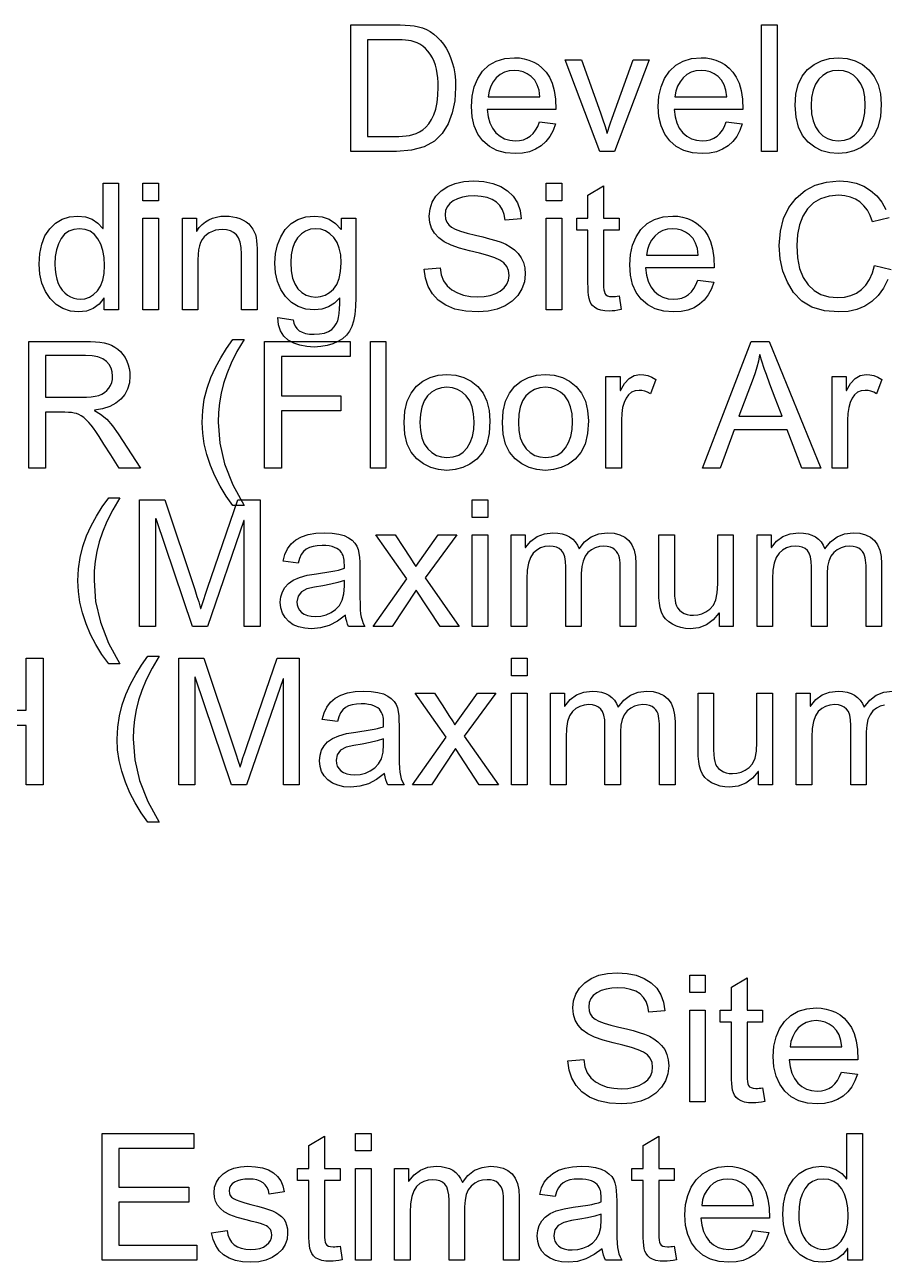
# Model space of a CAD drawing. Header units: metres. Extents: x -43.5 to 39.2, y -19.5 to 45.7.
# Drawn here: x -31.7 to -18.12, y -19.53 to 0 of the extents above; entities that cross this region are included whole.
import ezdxf

# ---------------------------------------------------------------- set-up
doc = ezdxf.new("R2010")
doc.units = ezdxf.units.M
doc.layers.add('METRICS', color=7, linetype='Continuous')

msp = doc.modelspace()

# ---------------------------------------------------------------- linework, layer by layer
at = {"layer": 'METRICS'}
for points in [[(-26.548, 0), (-25.858, 0), (-25.771, -0.001), (-25.689, -0.005), (-25.614, -0.01), (-25.546, -0.018), (-25.481, -0.031), (-25.418, -0.05), (-25.356, -0.076), (-25.295, -0.108), (-25.238, -0.148), (-25.183, -0.194), (-25.133, -0.246), (-25.087, -0.306), (-25.044, -0.371), (-25.007, -0.44), (-24.974, -0.515), (-24.946, -0.594), (-24.924, -0.68), (-24.908, -0.774), (-24.898, -0.877), (-24.895, -0.989), (-24.908, -1.2), (-24.947, -1.392), (-25.013, -1.563), (-25.105, -1.716), (-25.229, -1.84), (-25.391, -1.929), (-25.591, -1.982), (-25.828, -2), (-26.548, -2), (-26.548, 0)], [(-19.817, -2), (-20.063, -2), (-20.063, 0), (-19.817, 0), (-19.817, -2)], [(-26.284, -1.763), (-25.855, -1.763), (-25.792, -1.762), (-25.731, -1.759), (-25.675, -1.753), (-25.621, -1.746), (-25.57, -1.735), (-25.518, -1.716), (-25.465, -1.69), (-25.413, -1.658), (-25.362, -1.616), (-25.316, -1.562), (-25.274, -1.497), (-25.237, -1.42), (-25.207, -1.331), (-25.185, -1.229), (-25.172, -1.113), (-25.168, -0.984), (-25.169, -0.91), (-25.174, -0.839), (-25.183, -0.77), (-25.194, -0.703), (-25.211, -0.64), (-25.232, -0.579), (-25.26, -0.521), (-25.293, -0.466), (-25.33, -0.416), (-25.37, -0.373), (-25.412, -0.337), (-25.457, -0.309), (-25.503, -0.287), (-25.549, -0.269), (-25.593, -0.256), (-25.638, -0.248), (-25.685, -0.244), (-25.738, -0.24), (-25.798, -0.238), (-25.864, -0.237), (-26.284, -0.237), (-26.284, -1.763)], [(-23.31, -1.338), (-24.394, -1.338), (-24.38, -1.451), (-24.352, -1.55), (-24.312, -1.635), (-24.257, -1.705), (-24.192, -1.761), (-24.12, -1.8), (-24.04, -1.824), (-23.952, -1.832), (-23.885, -1.828), (-23.823, -1.814), (-23.767, -1.79), (-23.716, -1.758), (-23.671, -1.716), (-23.632, -1.665), (-23.598, -1.604), (-23.57, -1.533), (-23.318, -1.565), (-23.355, -1.671), (-23.405, -1.765), (-23.468, -1.845), (-23.543, -1.913), (-23.63, -1.966), (-23.727, -2.004), (-23.835, -2.027), (-23.952, -2.034), (-24.106, -2.022), (-24.243, -1.984), (-24.361, -1.922), (-24.462, -1.834), (-24.542, -1.725), (-24.599, -1.598), (-24.634, -1.452), (-24.645, -1.288), (-24.634, -1.125), (-24.601, -0.978), (-24.545, -0.847), (-24.467, -0.733), (-24.369, -0.639), (-24.253, -0.573), (-24.118, -0.533), (-23.966, -0.52), (-23.887, -0.524), (-23.811, -0.537), (-23.735, -0.559), (-23.661, -0.589), (-23.59, -0.63), (-23.525, -0.683), (-23.466, -0.749), (-23.412, -0.826), (-23.367, -0.921), (-23.335, -1.038), (-23.316, -1.177), (-23.31, -1.338)], [(-21.838, -0.553), (-22.385, -2), (-22.614, -2), (-23.164, -0.553), (-22.905, -0.553), (-22.606, -1.39), (-22.568, -1.499), (-22.538, -1.589), (-22.517, -1.66), (-22.505, -1.712), (-22.499, -1.712), (-22.486, -1.665), (-22.47, -1.61), (-22.449, -1.547), (-22.424, -1.477), (-22.089, -0.553), (-21.838, -0.553)], [(-20.359, -1.338), (-21.443, -1.338), (-21.429, -1.451), (-21.402, -1.55), (-21.361, -1.635), (-21.306, -1.705), (-21.241, -1.761), (-21.169, -1.8), (-21.089, -1.824), (-21.001, -1.832), (-20.934, -1.828), (-20.872, -1.814), (-20.816, -1.79), (-20.765, -1.758), (-20.72, -1.716), (-20.681, -1.665), (-20.647, -1.604), (-20.619, -1.533), (-20.367, -1.565), (-20.404, -1.671), (-20.454, -1.765), (-20.517, -1.845), (-20.592, -1.913), (-20.679, -1.966), (-20.776, -2.004), (-20.884, -2.027), (-21.001, -2.034), (-21.155, -2.022), (-21.292, -1.984), (-21.41, -1.922), (-21.511, -1.834), (-21.591, -1.725), (-21.649, -1.598), (-21.683, -1.452), (-21.694, -1.288), (-21.683, -1.125), (-21.65, -0.978), (-21.594, -0.847), (-21.516, -0.733), (-21.418, -0.639), (-21.302, -0.573), (-21.168, -0.533), (-21.015, -0.52), (-20.937, -0.524), (-20.86, -0.537), (-20.784, -0.559), (-20.71, -0.589), (-20.64, -0.63), (-20.575, -0.683), (-20.515, -0.749), (-20.461, -0.826), (-20.416, -0.921), (-20.384, -1.038), (-20.365, -1.177), (-20.359, -1.338)], [(-18.853, -0.52), (-18.712, -0.532), (-18.584, -0.568), (-18.469, -0.627), (-18.366, -0.711), (-18.282, -0.816), (-18.222, -0.942), (-18.185, -1.088), (-18.173, -1.254), (-18.186, -1.452), (-18.225, -1.618), (-18.291, -1.753), (-18.382, -1.857), (-18.49, -1.935), (-18.604, -1.99), (-18.725, -2.023), (-18.853, -2.034), (-18.985, -2.023), (-19.109, -1.989), (-19.223, -1.932), (-19.329, -1.853), (-19.417, -1.749), (-19.48, -1.618), (-19.518, -1.461), (-19.531, -1.277), (-19.519, -1.098), (-19.482, -0.944), (-19.421, -0.813), (-19.336, -0.707), (-19.232, -0.625), (-19.117, -0.567), (-18.991, -0.532), (-18.853, -0.52)], [(-23.562, -1.136), (-23.576, -1.034), (-23.604, -0.946), (-23.645, -0.874), (-23.699, -0.818), (-23.762, -0.775), (-23.827, -0.745), (-23.895, -0.726), (-23.966, -0.72), (-24.049, -0.728), (-24.124, -0.749), (-24.191, -0.786), (-24.251, -0.836), (-24.301, -0.899), (-24.339, -0.969), (-24.366, -1.049), (-24.381, -1.136), (-23.562, -1.136)], [(-20.611, -1.136), (-20.625, -1.034), (-20.653, -0.946), (-20.694, -0.874), (-20.748, -0.818), (-20.811, -0.775), (-20.876, -0.745), (-20.944, -0.726), (-21.015, -0.72), (-21.098, -0.728), (-21.173, -0.749), (-21.24, -0.786), (-21.3, -0.836), (-21.35, -0.899), (-21.388, -0.969), (-21.415, -1.049), (-21.43, -1.136), (-20.611, -1.136)], [(-18.853, -1.832), (-18.754, -1.822), (-18.668, -1.793), (-18.594, -1.745), (-18.533, -1.677), (-18.486, -1.593), (-18.452, -1.497), (-18.431, -1.388), (-18.424, -1.267), (-18.432, -1.14), (-18.455, -1.029), (-18.494, -0.935), (-18.548, -0.858), (-18.613, -0.798), (-18.686, -0.755), (-18.766, -0.729), (-18.853, -0.72), (-18.942, -0.729), (-19.023, -0.755), (-19.095, -0.799), (-19.16, -0.86), (-19.212, -0.939), (-19.25, -1.034), (-19.272, -1.147), (-19.28, -1.277), (-19.272, -1.406), (-19.249, -1.519), (-19.211, -1.614), (-19.158, -1.692), (-19.093, -1.754), (-19.02, -1.797), (-18.94, -1.823), (-18.853, -1.832)], [(-30.216, -4.5), (-30.445, -4.5), (-30.445, -4.316), (-30.45, -4.316), (-30.525, -4.411), (-30.616, -4.48), (-30.725, -4.52), (-30.85, -4.534), (-30.977, -4.521), (-31.094, -4.481), (-31.199, -4.416), (-31.294, -4.323), (-31.372, -4.21), (-31.428, -4.081), (-31.461, -3.937), (-31.472, -3.777), (-31.462, -3.611), (-31.43, -3.463), (-31.378, -3.334), (-31.304, -3.223), (-31.214, -3.134), (-31.109, -3.071), (-30.992, -3.032), (-30.861, -3.02), (-30.739, -3.032), (-30.633, -3.069), (-30.542, -3.131), (-30.467, -3.218), (-30.461, -3.218), (-30.461, -2.5), (-30.216, -2.5), (-30.216, -4.5)], [(-29.587, -2.778), (-29.832, -2.778), (-29.832, -2.5), (-29.587, -2.5), (-29.587, -2.778)], [(-24.112, -3.087), (-24.127, -2.997), (-24.155, -2.919), (-24.196, -2.853), (-24.25, -2.799), (-24.317, -2.757), (-24.397, -2.727), (-24.491, -2.709), (-24.598, -2.703), (-24.695, -2.708), (-24.783, -2.722), (-24.862, -2.746), (-24.93, -2.78), (-24.987, -2.822), (-25.027, -2.873), (-25.051, -2.933), (-25.059, -3.002), (-25.052, -3.063), (-25.034, -3.115), (-25.003, -3.159), (-24.96, -3.195), (-24.899, -3.227), (-24.816, -3.258), (-24.71, -3.29), (-24.581, -3.321), (-24.463, -3.349), (-24.356, -3.377), (-24.26, -3.405), (-24.176, -3.433), (-24.1, -3.466), (-24.03, -3.506), (-23.966, -3.555), (-23.907, -3.611), (-23.858, -3.677), (-23.823, -3.753), (-23.802, -3.839), (-23.795, -3.935), (-23.808, -4.059), (-23.847, -4.171), (-23.911, -4.273), (-24.001, -4.364), (-24.111, -4.438), (-24.237, -4.491), (-24.379, -4.523), (-24.536, -4.534), (-24.734, -4.522), (-24.905, -4.487), (-25.049, -4.428), (-25.167, -4.346), (-25.26, -4.245), (-25.327, -4.13), (-25.37, -4.001), (-25.389, -3.857), (-25.138, -3.836), (-25.12, -3.948), (-25.083, -4.043), (-25.027, -4.122), (-24.952, -4.186), (-24.864, -4.234), (-24.767, -4.268), (-24.661, -4.288), (-24.547, -4.295), (-24.441, -4.29), (-24.346, -4.273), (-24.261, -4.244), (-24.188, -4.204), (-24.128, -4.154), (-24.085, -4.096), (-24.059, -4.03), (-24.05, -3.956), (-24.059, -3.879), (-24.086, -3.814), (-24.131, -3.76), (-24.194, -3.717), (-24.277, -3.68), (-24.386, -3.642), (-24.518, -3.606), (-24.675, -3.569), (-24.832, -3.529), (-24.965, -3.481), (-25.075, -3.426), (-25.161, -3.364), (-25.226, -3.292), (-25.273, -3.211), (-25.3, -3.121), (-25.31, -3.02), (-25.298, -2.905), (-25.263, -2.8), (-25.204, -2.706), (-25.121, -2.623), (-25.019, -2.554), (-24.899, -2.505), (-24.762, -2.476), (-24.608, -2.466), (-24.45, -2.476), (-24.308, -2.505), (-24.182, -2.554), (-24.073, -2.622), (-23.984, -2.708), (-23.918, -2.811), (-23.876, -2.93), (-23.858, -3.066), (-24.112, -3.087)], [(-23.218, -2.778), (-23.464, -2.778), (-23.464, -2.5), (-23.218, -2.5), (-23.218, -2.778)], [(-18.067, -4.023), (-18.135, -4.16), (-18.219, -4.275), (-18.32, -4.368), (-18.434, -4.441), (-18.559, -4.493), (-18.695, -4.524), (-18.842, -4.534), (-19.071, -4.515), (-19.266, -4.457), (-19.428, -4.361), (-19.557, -4.226), (-19.655, -4.065), (-19.726, -3.888), (-19.768, -3.695), (-19.782, -3.486), (-19.765, -3.26), (-19.716, -3.06), (-19.633, -2.885), (-19.518, -2.737), (-19.376, -2.618), (-19.216, -2.534), (-19.037, -2.483), (-18.839, -2.466), (-18.698, -2.475), (-18.568, -2.503), (-18.449, -2.55), (-18.34, -2.615), (-18.244, -2.698), (-18.163, -2.798), (-18.098, -2.915)], [(-22.278, -4.497), (-22.331, -4.507), (-22.379, -4.514), (-22.423, -4.518), (-22.462, -4.519), (-22.538, -4.516), (-22.602, -4.505), (-22.655, -4.487), (-22.697, -4.462), (-22.73, -4.432), (-22.756, -4.398), (-22.775, -4.36), (-22.787, -4.319), (-22.794, -4.271), (-22.799, -4.214), (-22.803, -4.149), (-22.804, -4.076), (-22.804, -3.242), (-22.982, -3.242), (-22.982, -3.053), (-22.804, -3.053), (-22.804, -2.692), (-22.558, -2.544), (-22.558, -3.053), (-22.312, -3.053), (-22.312, -3.242), (-22.558, -3.242), (-22.558, -4.089), (-22.557, -4.14), (-22.552, -4.183), (-22.545, -4.217), (-22.535, -4.244), (-22.52, -4.264), (-22.496, -4.278), (-22.463, -4.287), (-22.422, -4.29), (-22.395, -4.289), (-22.368, -4.287), (-22.34, -4.284), (-22.312, -4.279), (-22.278, -4.497)], [(-18.049, -3.05), (-18.308, -3.111), (-18.345, -3.013), (-18.391, -2.928), (-18.445, -2.856), (-18.508, -2.797), (-18.579, -2.751), (-18.658, -2.719), (-18.746, -2.699), (-18.842, -2.692), (-18.996, -2.706), (-19.13, -2.746), (-19.244, -2.813), (-19.338, -2.907), (-19.412, -3.024), (-19.465, -3.159), (-19.497, -3.312), (-19.508, -3.484), (-19.496, -3.679), (-19.463, -3.848), (-19.407, -3.989), (-19.329, -4.104), (-19.234, -4.193), (-19.124, -4.257), (-19.001, -4.295), (-18.865, -4.308), (-18.753, -4.3), (-18.652, -4.276), (-18.562, -4.236), (-18.484, -4.181), (-18.416, -4.109), (-18.359, -4.022), (-18.313, -3.918), (-18.278, -3.799), (-18.015, -3.866)], [(-29.587, -4.5), (-29.832, -4.5), (-29.832, -3.053), (-29.587, -3.053), (-29.587, -4.5)], [(-28.029, -4.5), (-28.276, -4.5), (-28.276, -3.62), (-28.281, -3.518), (-28.296, -3.432), (-28.32, -3.365), (-28.355, -3.314), (-28.399, -3.278), (-28.451, -3.252), (-28.51, -3.236), (-28.577, -3.231), (-28.631, -3.235), (-28.683, -3.245), (-28.734, -3.261), (-28.784, -3.284), (-28.829, -3.314), (-28.867, -3.349), (-28.898, -3.389), (-28.922, -3.435), (-28.94, -3.488), (-28.953, -3.552), (-28.961, -3.625), (-28.963, -3.709), (-28.963, -4.5), (-29.209, -4.5), (-29.209, -3.053), (-28.988, -3.053), (-28.988, -3.257), (-28.982, -3.257), (-28.941, -3.202), (-28.895, -3.153), (-28.845, -3.113), (-28.791, -3.079), (-28.731, -3.053), (-28.668, -3.035), (-28.599, -3.023), (-28.527, -3.02), (-28.469, -3.022), (-28.413, -3.03), (-28.356, -3.043), (-28.3, -3.061), (-28.247, -3.084), (-28.2, -3.112), (-28.16, -3.145), (-28.125, -3.183), (-28.096, -3.225), (-28.073, -3.268), (-28.056, -3.312), (-28.045, -3.358), (-28.038, -3.409), (-28.033, -3.467), (-28.03, -3.534), (-28.029, -3.609), (-28.029, -4.5)], [(-26.472, -4.305), (-26.476, -4.449), (-26.487, -4.574), (-26.507, -4.68), (-26.533, -4.765), (-26.57, -4.837), (-26.619, -4.901), (-26.679, -4.956), (-26.752, -5.002), (-26.834, -5.039), (-26.924, -5.065), (-27.022, -5.081), (-27.127, -5.087), (-27.245, -5.08), (-27.352, -5.059), (-27.449, -5.025), (-27.536, -4.977), (-27.608, -4.914), (-27.659, -4.834), (-27.69, -4.736), (-27.7, -4.62), (-27.461, -4.657), (-27.45, -4.711), (-27.43, -4.757), (-27.402, -4.797), (-27.365, -4.829), (-27.319, -4.854), (-27.265, -4.872), (-27.202, -4.883), (-27.13, -4.886), (-27.041, -4.881), (-26.964, -4.867), (-26.901, -4.842), (-26.85, -4.808), (-26.81, -4.767), (-26.778, -4.722), (-26.756, -4.672), (-26.741, -4.619), (-26.733, -4.557), (-26.727, -4.486), (-26.723, -4.403), (-26.722, -4.31), (-26.807, -4.393), (-26.902, -4.453), (-27.008, -4.488), (-27.124, -4.5), (-27.258, -4.487), (-27.379, -4.448), (-27.485, -4.383), (-27.578, -4.291), (-27.653, -4.18), (-27.706, -4.055), (-27.738, -3.917), (-27.749, -3.765), (-27.739, -3.612), (-27.707, -3.472), (-27.655, -3.346), (-27.583, -3.233), (-27.491, -3.139), (-27.384, -3.073), (-27.261, -3.033), (-27.121, -3.02), (-26.999, -3.033), (-26.889, -3.071), (-26.79, -3.136), (-26.704, -3.226), (-26.698, -3.226), (-26.698, -3.053), (-26.472, -3.053), (-26.472, -4.305)], [(-23.218, -4.5), (-23.464, -4.5), (-23.464, -3.053), (-23.218, -3.053), (-23.218, -4.5)], [(-20.809, -3.838), (-21.894, -3.838), (-21.879, -3.951), (-21.852, -4.05), (-21.811, -4.135), (-21.756, -4.205), (-21.692, -4.261), (-21.619, -4.3), (-21.539, -4.324), (-21.452, -4.332), (-21.384, -4.328), (-21.322, -4.314), (-21.266, -4.29), (-21.216, -4.258), (-21.171, -4.216), (-21.131, -4.165), (-21.098, -4.104), (-21.07, -4.033), (-20.817, -4.065), (-20.854, -4.171), (-20.904, -4.265), (-20.967, -4.345), (-21.042, -4.413), (-21.129, -4.466), (-21.226, -4.504), (-21.334, -4.527), (-21.452, -4.534), (-21.606, -4.522), (-21.742, -4.484), (-21.86, -4.422), (-21.961, -4.334), (-22.041, -4.225), (-22.099, -4.098), (-22.133, -3.952), (-22.145, -3.788), (-22.133, -3.625), (-22.1, -3.478), (-22.044, -3.347), (-21.967, -3.233), (-21.868, -3.139), (-21.752, -3.073), (-21.618, -3.033), (-21.465, -3.02), (-21.387, -3.024), (-21.31, -3.037), (-21.234, -3.059), (-21.16, -3.089), (-21.09, -3.13), (-21.025, -3.183), (-20.965, -3.249), (-20.911, -3.326), (-20.867, -3.421), (-20.835, -3.538), (-20.815, -3.677), (-20.809, -3.838)], [(-30.824, -4.332), (-30.747, -4.324), (-30.675, -4.299), (-30.61, -4.258), (-30.551, -4.2), (-30.502, -4.125), (-30.467, -4.033), (-30.446, -3.925), (-30.439, -3.799), (-30.446, -3.673), (-30.465, -3.561), (-30.497, -3.462), (-30.542, -3.377), (-30.598, -3.309), (-30.666, -3.26), (-30.745, -3.23), (-30.835, -3.22), (-30.925, -3.23), (-31.003, -3.259), (-31.069, -3.307), (-31.123, -3.374), (-31.166, -3.457), (-31.197, -3.551), (-31.215, -3.658), (-31.221, -3.777), (-31.218, -3.864), (-31.208, -3.943), (-31.191, -4.016), (-31.168, -4.082), (-31.14, -4.14), (-31.106, -4.191), (-31.066, -4.234), (-31.022, -4.269), (-30.974, -4.297), (-30.925, -4.317), (-30.875, -4.328), (-30.824, -4.332)], [(-27.101, -4.299), (-27.025, -4.292), (-26.953, -4.268), (-26.886, -4.229), (-26.823, -4.175), (-26.77, -4.102), (-26.732, -4.008), (-26.709, -3.893), (-26.701, -3.756), (-26.708, -3.634), (-26.73, -3.527), (-26.766, -3.436), (-26.817, -3.359), (-26.879, -3.298), (-26.947, -3.255), (-27.022, -3.229), (-27.104, -3.22), (-27.187, -3.229), (-27.262, -3.256), (-27.329, -3.3), (-27.388, -3.362), (-27.436, -3.44), (-27.47, -3.53), (-27.491, -3.634), (-27.498, -3.751), (-27.491, -3.884), (-27.469, -3.998), (-27.433, -4.092), (-27.383, -4.168), (-27.322, -4.225), (-27.255, -4.267), (-27.181, -4.291), (-27.101, -4.299)], [(-21.061, -3.636), (-21.076, -3.534), (-21.103, -3.446), (-21.144, -3.374), (-21.198, -3.318), (-21.261, -3.275), (-21.326, -3.245), (-21.394, -3.226), (-21.465, -3.22), (-21.548, -3.228), (-21.623, -3.249), (-21.691, -3.286), (-21.75, -3.336), (-21.8, -3.399), (-21.839, -3.469), (-21.865, -3.549), (-21.88, -3.636), (-21.061, -3.636)], [(-29.872, -7), (-30.205, -7), (-30.34, -6.787), (-30.447, -6.619), (-30.525, -6.497), (-30.576, -6.42), (-30.612, -6.368), (-30.65, -6.32), (-30.688, -6.276), (-30.728, -6.235), (-30.767, -6.2), (-30.805, -6.172), (-30.842, -6.152), (-30.878, -6.138), (-30.916, -6.129), (-30.96, -6.122), (-31.009, -6.119), (-31.064, -6.117), (-31.37, -6.117), (-31.37, -7), (-31.634, -7), (-31.634, -5), (-30.749, -5), (-30.662, -5.001), (-30.582, -5.006), (-30.51, -5.013), (-30.445, -5.023), (-30.385, -5.038), (-30.329, -5.059), (-30.277, -5.087), (-30.229, -5.121), (-30.185, -5.16), (-30.147, -5.205), (-30.114, -5.254), (-30.087, -5.308), (-30.065, -5.366), (-30.049, -5.425), (-30.04, -5.485), (-30.037, -5.547), (-30.046, -5.655), (-30.073, -5.751), (-30.117, -5.837), (-30.18, -5.911), (-30.26, -5.974), (-30.356, -6.024), (-30.469, -6.061), (-30.598, -6.086), (-30.598, -6.091), (-30.499, -6.147), (-30.403, -6.227), (-30.311, -6.33), (-30.221, -6.456), (-29.872, -7)], [(-28.235, -7.587), (-28.411, -7.587), (-28.518, -7.439), (-28.613, -7.284), (-28.696, -7.123), (-28.767, -6.955), (-28.823, -6.784), (-28.864, -6.614), (-28.888, -6.445), (-28.896, -6.277), (-28.888, -6.09), (-28.862, -5.91), (-28.819, -5.737), (-28.759, -5.57), (-28.685, -5.41), (-28.603, -5.256), (-28.511, -5.108), (-28.411, -4.966), (-28.235, -4.966), (-28.346, -5.159), (-28.437, -5.34), (-28.509, -5.508), (-28.56, -5.664), (-28.596, -5.815), (-28.622, -5.967), (-28.637, -6.12), (-28.643, -6.274), (-28.617, -6.603), (-28.541, -6.932), (-28.413, -7.26), (-28.235, -7.587)], [(-26.561, -5.237), (-27.645, -5.237), (-27.645, -5.857), (-26.705, -5.857), (-26.705, -6.094), (-27.645, -6.094), (-27.645, -7), (-27.91, -7), (-27.91, -5), (-26.561, -5), (-26.561, -5.237)], [(-25.995, -7), (-26.24, -7), (-26.24, -5), (-25.995, -5), (-25.995, -7)], [(-19.126, -7), (-19.424, -7), (-19.659, -6.392), (-20.494, -6.392), (-20.715, -7), (-20.995, -7), (-20.226, -5), (-19.941, -5), (-19.126, -7)], [(-31.37, -5.88), (-30.802, -5.88), (-30.721, -5.878), (-30.648, -5.873), (-30.585, -5.863), (-30.53, -5.851), (-30.482, -5.832), (-30.44, -5.807), (-30.402, -5.776), (-30.37, -5.737), (-30.343, -5.693), (-30.325, -5.647), (-30.313, -5.598), (-30.31, -5.547), (-30.316, -5.481), (-30.335, -5.421), (-30.366, -5.365), (-30.409, -5.315), (-30.467, -5.273), (-30.541, -5.244), (-30.632, -5.226), (-30.738, -5.22), (-31.37, -5.22), (-31.37, -5.88)], [(-19.739, -6.181), (-19.849, -5.892), (-19.931, -5.672), (-19.987, -5.523), (-20.016, -5.444), (-20.032, -5.396), (-20.049, -5.341), (-20.067, -5.279), (-20.086, -5.209), (-20.093, -5.209), (-20.113, -5.308), (-20.137, -5.403), (-20.165, -5.495), (-20.195, -5.583), (-20.419, -6.181), (-19.739, -6.181)], [(-25.03, -5.52), (-24.89, -5.532), (-24.762, -5.568), (-24.646, -5.627), (-24.544, -5.711), (-24.459, -5.816), (-24.399, -5.942), (-24.363, -6.088), (-24.351, -6.254), (-24.364, -6.452), (-24.403, -6.618), (-24.468, -6.753), (-24.559, -6.857), (-24.667, -6.935), (-24.781, -6.99), (-24.902, -7.023), (-25.03, -7.034), (-25.163, -7.023), (-25.286, -6.989), (-25.401, -6.932), (-25.506, -6.853), (-25.594, -6.749), (-25.658, -6.618), (-25.695, -6.461), (-25.708, -6.277), (-25.696, -6.098), (-25.659, -5.944), (-25.598, -5.813), (-25.513, -5.707), (-25.41, -5.625), (-25.295, -5.567), (-25.168, -5.532), (-25.03, -5.52)], [(-23.476, -5.52), (-23.336, -5.532), (-23.208, -5.568), (-23.093, -5.627), (-22.99, -5.711), (-22.905, -5.816), (-22.845, -5.942), (-22.809, -6.088), (-22.797, -6.254), (-22.81, -6.452), (-22.849, -6.618), (-22.914, -6.753), (-23.005, -6.857), (-23.113, -6.935), (-23.227, -6.99), (-23.348, -7.023), (-23.476, -7.034), (-23.609, -7.023), (-23.732, -6.989), (-23.847, -6.932), (-23.952, -6.853), (-24.041, -6.749), (-24.104, -6.618), (-24.142, -6.461), (-24.154, -6.277), (-24.142, -6.098), (-24.105, -5.944), (-24.044, -5.813), (-23.959, -5.707), (-23.856, -5.625), (-23.741, -5.567), (-23.614, -5.532), (-23.476, -5.52)], [(-21.731, -5.598), (-21.816, -5.824), (-21.861, -5.801), (-21.906, -5.784), (-21.951, -5.774), (-21.995, -5.771), (-22.059, -5.779), (-22.116, -5.802), (-22.164, -5.84), (-22.203, -5.894), (-22.234, -5.962), (-22.256, -6.042), (-22.27, -6.135), (-22.274, -6.24), (-22.274, -7), (-22.52, -7), (-22.52, -5.553), (-22.296, -5.553), (-22.296, -5.771), (-22.291, -5.771), (-22.227, -5.661), (-22.155, -5.583), (-22.074, -5.535), (-21.984, -5.52), (-21.921, -5.525), (-21.858, -5.539), (-21.795, -5.564), (-21.731, -5.598)], [(-18.161, -5.598), (-18.246, -5.824), (-18.291, -5.801), (-18.336, -5.784), (-18.38, -5.774), (-18.424, -5.771), (-18.489, -5.779), (-18.545, -5.802), (-18.593, -5.84), (-18.633, -5.894), (-18.664, -5.962), (-18.686, -6.042), (-18.7, -6.135), (-18.704, -6.24), (-18.704, -7), (-18.95, -7), (-18.95, -5.553), (-18.726, -5.553), (-18.726, -5.771), (-18.72, -5.771), (-18.657, -5.661), (-18.585, -5.583), (-18.504, -5.535), (-18.413, -5.52), (-18.351, -5.525), (-18.288, -5.539), (-18.224, -5.564), (-18.161, -5.598)], [(-25.03, -6.832), (-24.931, -6.822), (-24.845, -6.793), (-24.772, -6.745), (-24.711, -6.677), (-24.663, -6.593), (-24.629, -6.497), (-24.608, -6.388), (-24.602, -6.267), (-24.609, -6.14), (-24.633, -6.029), (-24.671, -5.935), (-24.725, -5.858), (-24.79, -5.798), (-24.863, -5.755), (-24.943, -5.729), (-25.03, -5.72), (-25.119, -5.729), (-25.2, -5.755), (-25.273, -5.799), (-25.337, -5.86), (-25.389, -5.939), (-25.427, -6.034), (-25.45, -6.147), (-25.457, -6.277), (-25.449, -6.406), (-25.427, -6.519), (-25.388, -6.614), (-25.335, -6.692), (-25.27, -6.754), (-25.198, -6.797), (-25.118, -6.823), (-25.03, -6.832)], [(-23.476, -6.832), (-23.377, -6.822), (-23.291, -6.793), (-23.218, -6.745), (-23.157, -6.677), (-23.109, -6.593), (-23.075, -6.497), (-23.055, -6.388), (-23.048, -6.267), (-23.055, -6.14), (-23.079, -6.029), (-23.117, -5.935), (-23.171, -5.858), (-23.237, -5.798), (-23.309, -5.755), (-23.389, -5.729), (-23.476, -5.72), (-23.565, -5.729), (-23.646, -5.755), (-23.719, -5.799), (-23.783, -5.86), (-23.836, -5.939), (-23.873, -6.034), (-23.896, -6.147), (-23.903, -6.277), (-23.896, -6.406), (-23.873, -6.519), (-23.834, -6.614), (-23.781, -6.692), (-23.716, -6.754), (-23.644, -6.797), (-23.564, -6.823), (-23.476, -6.832)], [(-30.196, -10.087), (-30.372, -10.087), (-30.48, -9.939), (-30.575, -9.784), (-30.658, -9.623), (-30.729, -9.455), (-30.785, -9.284), (-30.826, -9.114), (-30.85, -8.945), (-30.858, -8.777), (-30.85, -8.59), (-30.824, -8.41), (-30.781, -8.237), (-30.72, -8.07), (-30.647, -7.91), (-30.564, -7.756), (-30.473, -7.608), (-30.372, -7.466), (-30.196, -7.466), (-30.308, -7.659), (-30.399, -7.84), (-30.471, -8.008), (-30.522, -8.164), (-30.558, -8.315), (-30.584, -8.467), (-30.599, -8.62), (-30.604, -8.774), (-30.579, -9.103), (-30.502, -9.432), (-30.375, -9.76), (-30.196, -10.087)], [(-27.981, -9.5), (-28.232, -9.5), (-28.232, -7.826), (-28.237, -7.826), (-28.813, -9.5), (-29.05, -9.5), (-29.623, -7.799), (-29.632, -7.799), (-29.632, -9.5), (-29.883, -9.5), (-29.883, -7.5), (-29.487, -7.5), (-29.014, -8.916), (-28.978, -9.023), (-28.951, -9.108), (-28.933, -9.171), (-28.922, -9.212), (-28.917, -9.212), (-28.896, -9.149), (-28.872, -9.074), (-28.843, -8.988), (-28.81, -8.892), (-28.333, -7.5), (-27.981, -7.5), (-27.981, -9.5)], [(-24.385, -7.778), (-24.63, -7.778), (-24.63, -7.5), (-24.385, -7.5), (-24.385, -7.778)], [(-26.326, -9.5), (-26.584, -9.5), (-26.6, -9.463), (-26.614, -9.421), (-26.626, -9.374), (-26.634, -9.321), (-26.76, -9.414), (-26.891, -9.481), (-27.027, -9.521), (-27.168, -9.534), (-27.276, -9.527), (-27.373, -9.505), (-27.457, -9.47), (-27.529, -9.42), (-27.587, -9.358), (-27.629, -9.286), (-27.653, -9.206), (-27.662, -9.117), (-27.654, -9.031), (-27.63, -8.952), (-27.59, -8.882), (-27.534, -8.82), (-27.459, -8.766), (-27.36, -8.723), (-27.237, -8.689), (-27.091, -8.665), (-26.862, -8.631), (-26.801, -8.62), (-26.745, -8.608), (-26.695, -8.595), (-26.651, -8.58), (-26.651, -8.529), (-26.652, -8.486), (-26.655, -8.451), (-26.658, -8.424), (-26.663, -8.401), (-26.671, -8.378), (-26.683, -8.354), (-26.698, -8.329), (-26.717, -8.306), (-26.741, -8.285), (-26.771, -8.267), (-26.805, -8.25), (-26.845, -8.237), (-26.891, -8.228), (-26.944, -8.222), (-27.003, -8.22), (-27.078, -8.224), (-27.144, -8.235), (-27.203, -8.253), (-27.253, -8.279), (-27.295, -8.315), (-27.331, -8.363), (-27.359, -8.424), (-27.379, -8.497), (-27.619, -8.466), (-27.592, -8.362), (-27.549, -8.271), (-27.49, -8.194), (-27.416, -8.132), (-27.327, -8.083), (-27.222, -8.048), (-27.101, -8.027), (-26.966, -8.02), (-26.844, -8.025), (-26.74, -8.039), (-26.653, -8.063), (-26.583, -8.097), (-26.528, -8.137), (-26.485, -8.182), (-26.453, -8.231), (-26.433, -8.283), (-26.421, -8.342), (-26.412, -8.408), (-26.407, -8.482), (-26.405, -8.564), (-26.405, -8.894), (-26.404, -9.033), (-26.402, -9.146), (-26.399, -9.235), (-26.394, -9.299), (-26.385, -9.35), (-26.371, -9.401), (-26.351, -9.451), (-26.326, -9.5)], [(-24.836, -9.5), (-25.139, -9.5), (-25.516, -8.927), (-25.896, -9.5), (-26.195, -9.5), (-25.664, -8.746), (-26.153, -8.053), (-25.849, -8.053), (-25.717, -8.252), (-25.619, -8.402), (-25.554, -8.502), (-25.524, -8.553), (-25.169, -8.053), (-24.876, -8.053), (-25.377, -8.732), (-24.836, -9.5)], [(-24.385, -9.5), (-24.63, -9.5), (-24.63, -8.053), (-24.385, -8.053), (-24.385, -9.5)], [(-22.048, -9.5), (-22.293, -9.5), (-22.293, -8.586), (-22.294, -8.537), (-22.297, -8.492), (-22.301, -8.451), (-22.307, -8.413), (-22.316, -8.379), (-22.331, -8.346), (-22.352, -8.315), (-22.377, -8.286), (-22.409, -8.262), (-22.45, -8.245), (-22.498, -8.235), (-22.554, -8.231), (-22.624, -8.238), (-22.689, -8.256), (-22.749, -8.288), (-22.804, -8.332), (-22.85, -8.391), (-22.882, -8.465), (-22.902, -8.554), (-22.909, -8.66), (-22.909, -9.5), (-23.154, -9.5), (-23.154, -8.559), (-23.158, -8.472), (-23.171, -8.4), (-23.191, -8.343), (-23.22, -8.301), (-23.257, -8.27), (-23.3, -8.249), (-23.351, -8.236), (-23.408, -8.231), (-23.484, -8.238), (-23.552, -8.259), (-23.613, -8.293), (-23.668, -8.34), (-23.712, -8.407), (-23.744, -8.497), (-23.763, -8.611), (-23.769, -8.748), (-23.769, -9.5), (-24.015, -9.5), (-24.015, -8.053), (-23.794, -8.053), (-23.794, -8.254), (-23.789, -8.254), (-23.706, -8.152), (-23.607, -8.078), (-23.49, -8.034), (-23.356, -8.02), (-23.28, -8.024), (-23.211, -8.036), (-23.148, -8.055), (-23.093, -8.083), (-23.045, -8.119), (-23.005, -8.163), (-22.971, -8.214), (-22.944, -8.274), (-22.856, -8.163), (-22.752, -8.083), (-22.633, -8.036), (-22.498, -8.02), (-22.392, -8.027), (-22.301, -8.05), (-22.224, -8.088), (-22.16, -8.141), (-22.111, -8.209), (-22.076, -8.293), (-22.055, -8.392), (-22.048, -8.505), (-22.048, -9.5)], [(-20.509, -9.5), (-20.729, -9.5), (-20.729, -9.287), (-20.735, -9.287), (-20.826, -9.395), (-20.932, -9.472), (-21.053, -9.519), (-21.19, -9.534), (-21.264, -9.53), (-21.335, -9.517), (-21.404, -9.495), (-21.47, -9.464), (-21.529, -9.425), (-21.577, -9.38), (-21.615, -9.329), (-21.642, -9.27), (-21.661, -9.204), (-21.674, -9.128), (-21.682, -9.044), (-21.685, -8.95), (-21.685, -8.053), (-21.439, -8.053), (-21.439, -8.855), (-21.438, -8.944), (-21.435, -9.02), (-21.429, -9.082), (-21.421, -9.13), (-21.408, -9.17), (-21.388, -9.206), (-21.36, -9.239), (-21.325, -9.267), (-21.284, -9.291), (-21.239, -9.308), (-21.191, -9.318), (-21.139, -9.321), (-21.071, -9.315), (-21.004, -9.297), (-20.94, -9.267), (-20.877, -9.225), (-20.823, -9.164), (-20.785, -9.077), (-20.762, -8.965), (-20.754, -8.826), (-20.754, -8.053), (-20.509, -8.053), (-20.509, -9.5)], [(-18.166, -9.5), (-18.412, -9.5), (-18.412, -8.586), (-18.413, -8.537), (-18.415, -8.492), (-18.42, -8.451), (-18.426, -8.413), (-18.435, -8.379), (-18.45, -8.346), (-18.47, -8.315), (-18.496, -8.286), (-18.528, -8.262), (-18.568, -8.245), (-18.617, -8.235), (-18.673, -8.231), (-18.742, -8.238), (-18.807, -8.256), (-18.867, -8.288), (-18.922, -8.332), (-18.968, -8.391), (-19.001, -8.465), (-19.021, -8.554), (-19.027, -8.66), (-19.027, -9.5), (-19.273, -9.5), (-19.273, -8.559), (-19.277, -8.472), (-19.289, -8.4), (-19.31, -8.343), (-19.339, -8.301), (-19.376, -8.27), (-19.419, -8.249), (-19.469, -8.236), (-19.527, -8.231), (-19.602, -8.238), (-19.671, -8.259), (-19.732, -8.293), (-19.786, -8.34), (-19.831, -8.407), (-19.863, -8.497), (-19.882, -8.611), (-19.888, -8.748), (-19.888, -9.5), (-20.134, -9.5), (-20.134, -8.053), (-19.913, -8.053), (-19.913, -8.254), (-19.907, -8.254), (-19.825, -8.152), (-19.725, -8.078), (-19.609, -8.034), (-19.475, -8.02), (-19.398, -8.024), (-19.329, -8.036), (-19.267, -8.055), (-19.212, -8.083), (-19.164, -8.119), (-19.123, -8.163), (-19.089, -8.214), (-19.063, -8.274), (-18.975, -8.163), (-18.871, -8.083), (-18.751, -8.036), (-18.617, -8.02), (-18.511, -8.027), (-18.42, -8.05), (-18.342, -8.088), (-18.279, -8.141), (-18.23, -8.209), (-18.195, -8.293), (-18.173, -8.392), (-18.166, -8.505), (-18.166, -9.5)], [(-26.651, -8.863), (-26.651, -8.774), (-26.752, -8.805), (-26.865, -8.832), (-26.988, -8.855), (-27.121, -8.876), (-27.243, -8.905), (-27.33, -8.953), (-27.382, -9.022), (-27.4, -9.111), (-27.395, -9.159), (-27.381, -9.202), (-27.358, -9.241), (-27.325, -9.276), (-27.283, -9.304), (-27.233, -9.324), (-27.175, -9.336), (-27.109, -9.34), (-27.021, -9.334), (-26.938, -9.313), (-26.861, -9.279), (-26.789, -9.232), (-26.729, -9.168), (-26.685, -9.085), (-26.659, -8.984), (-26.651, -8.863)], [(-31.407, -12), (-31.673, -12), (-31.673, -11.059), (-32.712, -11.059), (-32.712, -12), (-32.977, -12), (-32.977, -10), (-32.712, -10), (-32.712, -10.821), (-31.673, -10.821), (-31.673, -10), (-31.407, -10), (-31.407, -12)], [(-29.577, -12.587), (-29.753, -12.587), (-29.86, -12.439), (-29.955, -12.284), (-30.038, -12.123), (-30.109, -11.955), (-30.166, -11.784), (-30.206, -11.614), (-30.231, -11.445), (-30.239, -11.277), (-30.23, -11.09), (-30.204, -10.91), (-30.161, -10.737), (-30.101, -10.57), (-30.028, -10.41), (-29.945, -10.256), (-29.854, -10.108), (-29.753, -9.966), (-29.577, -9.966), (-29.688, -10.159), (-29.78, -10.34), (-29.851, -10.508), (-29.902, -10.664), (-29.939, -10.815), (-29.964, -10.967), (-29.98, -11.12), (-29.985, -11.274), (-29.959, -11.603), (-29.883, -11.932), (-29.756, -12.26), (-29.577, -12.587)], [(-27.362, -12), (-27.613, -12), (-27.613, -10.326), (-27.618, -10.326), (-28.194, -12), (-28.431, -12), (-29.004, -10.299), (-29.012, -10.299), (-29.012, -12), (-29.263, -12), (-29.263, -10), (-28.868, -10), (-28.394, -11.416), (-28.359, -11.523), (-28.332, -11.608), (-28.313, -11.671), (-28.303, -11.712), (-28.297, -11.712), (-28.277, -11.649), (-28.252, -11.574), (-28.224, -11.488), (-28.191, -11.392), (-27.714, -10), (-27.362, -10), (-27.362, -12)], [(-23.765, -10.278), (-24.011, -10.278), (-24.011, -10), (-23.765, -10), (-23.765, -10.278)], [(-25.707, -12), (-25.965, -12), (-25.981, -11.963), (-25.995, -11.921), (-26.006, -11.874), (-26.015, -11.821), (-26.141, -11.914), (-26.272, -11.981), (-26.408, -12.021), (-26.548, -12.034), (-26.657, -12.027), (-26.753, -12.005), (-26.838, -11.97), (-26.91, -11.92), (-26.968, -11.858), (-27.009, -11.786), (-27.034, -11.706), (-27.042, -11.617), (-27.034, -11.531), (-27.01, -11.452), (-26.971, -11.382), (-26.915, -11.32), (-26.839, -11.266), (-26.74, -11.223), (-26.618, -11.189), (-26.472, -11.165), (-26.243, -11.131), (-26.182, -11.12), (-26.126, -11.108), (-26.076, -11.095), (-26.031, -11.08), (-26.032, -11.029), (-26.033, -10.986), (-26.035, -10.951), (-26.038, -10.924), (-26.043, -10.901), (-26.052, -10.878), (-26.063, -10.854), (-26.078, -10.829), (-26.098, -10.806), (-26.122, -10.785), (-26.151, -10.767), (-26.186, -10.75), (-26.226, -10.737), (-26.272, -10.728), (-26.324, -10.722), (-26.383, -10.72), (-26.458, -10.724), (-26.525, -10.735), (-26.584, -10.753), (-26.634, -10.779), (-26.676, -10.815), (-26.711, -10.863), (-26.739, -10.924), (-26.76, -10.997), (-27, -10.966), (-26.972, -10.862), (-26.929, -10.771), (-26.871, -10.694), (-26.797, -10.632), (-26.707, -10.583), (-26.602, -10.548), (-26.482, -10.527), (-26.347, -10.52), (-26.225, -10.525), (-26.121, -10.539), (-26.034, -10.563), (-25.964, -10.597), (-25.909, -10.637), (-25.865, -10.682), (-25.834, -10.731), (-25.814, -10.783), (-25.802, -10.842), (-25.793, -10.908), (-25.788, -10.982), (-25.786, -11.064), (-25.786, -11.394), (-25.785, -11.533), (-25.783, -11.646), (-25.779, -11.735), (-25.774, -11.799), (-25.766, -11.85), (-25.752, -11.901), (-25.732, -11.951), (-25.707, -12)], [(-21.428, -12), (-21.674, -12), (-21.674, -11.086), (-21.675, -11.037), (-21.677, -10.992), (-21.682, -10.951), (-21.688, -10.913), (-21.697, -10.879), (-21.712, -10.846), (-21.732, -10.815), (-21.758, -10.786), (-21.79, -10.762), (-21.83, -10.745), (-21.878, -10.735), (-21.935, -10.731), (-22.004, -10.738), (-22.069, -10.756), (-22.129, -10.788), (-22.184, -10.832), (-22.23, -10.891), (-22.263, -10.965), (-22.283, -11.054), (-22.289, -11.16), (-22.289, -12), (-22.535, -12), (-22.535, -11.059), (-22.539, -10.972), (-22.551, -10.9), (-22.572, -10.843), (-22.601, -10.801), (-22.637, -10.77), (-22.681, -10.749), (-22.731, -10.736), (-22.789, -10.731), (-22.864, -10.738), (-22.933, -10.759), (-22.994, -10.793), (-23.048, -10.84), (-23.093, -10.907), (-23.125, -10.997), (-23.144, -11.111), (-23.15, -11.248), (-23.15, -12), (-23.396, -12), (-23.396, -10.553), (-23.175, -10.553), (-23.175, -10.754), (-23.169, -10.754), (-23.087, -10.652), (-22.987, -10.578), (-22.871, -10.534), (-22.737, -10.52), (-22.66, -10.524), (-22.591, -10.536), (-22.529, -10.555), (-22.474, -10.583), (-22.426, -10.619), (-22.385, -10.663), (-22.351, -10.714), (-22.325, -10.774), (-22.236, -10.663), (-22.133, -10.583), (-22.013, -10.536), (-21.879, -10.52), (-21.773, -10.527), (-21.682, -10.55), (-21.604, -10.588), (-21.541, -10.641), (-21.492, -10.709), (-21.457, -10.793), (-21.435, -10.892), (-21.428, -11.005), (-21.428, -12)], [(-18.123, -10.738), (-18.188, -10.756), (-18.248, -10.788), (-18.303, -10.832), (-18.349, -10.891), (-18.382, -10.965), (-18.401, -11.054), (-18.408, -11.16), (-18.408, -12), (-18.653, -12), (-18.653, -11.059), (-18.658, -10.972), (-18.67, -10.9), (-18.691, -10.843), (-18.72, -10.801), (-18.756, -10.77), (-18.8, -10.749), (-18.85, -10.736), (-18.907, -10.731), (-18.983, -10.738), (-19.051, -10.759), (-19.113, -10.793), (-19.167, -10.84), (-19.212, -10.907), (-19.243, -10.997), (-19.262, -11.111), (-19.269, -11.248), (-19.269, -12), (-19.514, -12), (-19.514, -10.553), (-19.293, -10.553), (-19.293, -10.754), (-19.288, -10.754), (-19.206, -10.652), (-19.106, -10.578), (-18.989, -10.534), (-18.855, -10.52), (-18.779, -10.524), (-18.71, -10.536), (-18.648, -10.555), (-18.593, -10.583), (-18.545, -10.619), (-18.504, -10.663), (-18.47, -10.714), (-18.443, -10.774), (-18.355, -10.663), (-18.251, -10.583), (-18.132, -10.536), (-17.997, -10.52)], [(-24.217, -12), (-24.52, -12), (-24.896, -11.427), (-25.277, -12), (-25.576, -12), (-25.045, -11.246), (-25.533, -10.553), (-25.229, -10.553), (-25.097, -10.752), (-24.999, -10.902), (-24.935, -11.002), (-24.905, -11.053), (-24.55, -10.553), (-24.256, -10.553), (-24.757, -11.232), (-24.217, -12)], [(-23.765, -12), (-24.011, -12), (-24.011, -10.553), (-23.765, -10.553), (-23.765, -12)], [(-19.889, -12), (-20.109, -12), (-20.109, -11.787), (-20.116, -11.787), (-20.207, -11.895), (-20.313, -11.972), (-20.434, -12.019), (-20.57, -12.034), (-20.645, -12.03), (-20.716, -12.017), (-20.785, -11.995), (-20.851, -11.964), (-20.91, -11.925), (-20.958, -11.88), (-20.996, -11.829), (-21.023, -11.77), (-21.041, -11.704), (-21.055, -11.628), (-21.063, -11.544), (-21.065, -11.45), (-21.065, -10.553), (-20.82, -10.553), (-20.82, -11.355), (-20.819, -11.444), (-20.815, -11.52), (-20.81, -11.582), (-20.802, -11.63), (-20.789, -11.67), (-20.768, -11.706), (-20.74, -11.739), (-20.705, -11.767), (-20.665, -11.791), (-20.62, -11.808), (-20.572, -11.818), (-20.52, -11.821), (-20.451, -11.815), (-20.385, -11.797), (-20.32, -11.767), (-20.258, -11.725), (-20.204, -11.664), (-20.166, -11.577), (-20.143, -11.465), (-20.135, -11.326), (-20.135, -10.553), (-19.889, -10.553), (-19.889, -12)], [(-26.031, -11.363), (-26.031, -11.274), (-26.133, -11.305), (-26.245, -11.332), (-26.368, -11.355), (-26.502, -11.376), (-26.624, -11.405), (-26.711, -11.453), (-26.763, -11.522), (-26.78, -11.611), (-26.776, -11.659), (-26.762, -11.702), (-26.738, -11.741), (-26.705, -11.776), (-26.664, -11.804), (-26.614, -11.824), (-26.556, -11.836), (-26.49, -11.84), (-26.402, -11.834), (-26.319, -11.813), (-26.242, -11.779), (-26.17, -11.732), (-26.109, -11.668), (-26.066, -11.585), (-26.04, -11.484), (-26.031, -11.363)], [(-21.844, -15.587), (-21.859, -15.497), (-21.887, -15.419), (-21.928, -15.353), (-21.982, -15.299), (-22.05, -15.257), (-22.13, -15.227), (-22.223, -15.209), (-22.33, -15.203), (-22.428, -15.208), (-22.516, -15.222), (-22.594, -15.246), (-22.663, -15.28), (-22.719, -15.322), (-22.759, -15.373), (-22.783, -15.433), (-22.791, -15.502), (-22.785, -15.563), (-22.767, -15.615), (-22.736, -15.659), (-22.692, -15.695), (-22.632, -15.727), (-22.548, -15.758), (-22.442, -15.79), (-22.314, -15.821), (-22.195, -15.849), (-22.088, -15.877), (-21.993, -15.905), (-21.909, -15.933), (-21.833, -15.966), (-21.763, -16.006), (-21.699, -16.055), (-21.64, -16.111), (-21.591, -16.177), (-21.556, -16.253), (-21.535, -16.339), (-21.528, -16.435), (-21.541, -16.559), (-21.579, -16.671), (-21.643, -16.773), (-21.733, -16.864), (-21.844, -16.938), (-21.97, -16.991), (-22.111, -17.023), (-22.269, -17.034), (-22.466, -17.022), (-22.637, -16.987), (-22.782, -16.928), (-22.9, -16.846), (-22.992, -16.745), (-23.06, -16.63), (-23.103, -16.501), (-23.121, -16.357), (-22.87, -16.336), (-22.852, -16.448), (-22.815, -16.543), (-22.759, -16.622), (-22.685, -16.686), (-22.597, -16.734), (-22.5, -16.768), (-22.394, -16.788), (-22.28, -16.795), (-22.174, -16.79), (-22.079, -16.773), (-21.994, -16.744), (-21.92, -16.704), (-21.86, -16.654), (-21.817, -16.596), (-21.792, -16.53), (-21.783, -16.456), (-21.792, -16.379), (-21.819, -16.314), (-21.864, -16.26), (-21.926, -16.217), (-22.01, -16.18), (-22.118, -16.142), (-22.251, -16.106), (-22.407, -16.069), (-22.564, -16.029), (-22.698, -15.981), (-22.807, -15.926), (-22.894, -15.864), (-22.959, -15.792), (-23.005, -15.711), (-23.033, -15.621), (-23.042, -15.52), (-23.031, -15.405), (-22.995, -15.3), (-22.936, -15.206), (-22.854, -15.123), (-22.751, -15.054), (-22.632, -15.005), (-22.495, -14.976), (-22.341, -14.966), (-22.183, -14.976), (-22.041, -15.005), (-21.915, -15.054), (-21.806, -15.122), (-21.716, -15.208), (-21.651, -15.311), (-21.609, -15.43), (-21.591, -15.566), (-21.844, -15.587)], [(-20.951, -15.278), (-21.196, -15.278), (-21.196, -15), (-20.951, -15), (-20.951, -15.278)], [(-20.011, -16.997), (-20.063, -17.007), (-20.112, -17.014), (-20.155, -17.018), (-20.195, -17.019), (-20.27, -17.016), (-20.334, -17.005), (-20.387, -16.987), (-20.43, -16.962), (-20.463, -16.932), (-20.489, -16.898), (-20.508, -16.86), (-20.52, -16.819), (-20.527, -16.771), (-20.532, -16.714), (-20.535, -16.649), (-20.536, -16.576), (-20.536, -15.742), (-20.715, -15.742), (-20.715, -15.553), (-20.536, -15.553), (-20.536, -15.192), (-20.291, -15.044), (-20.291, -15.553), (-20.045, -15.553), (-20.045, -15.742), (-20.291, -15.742), (-20.291, -16.589), (-20.289, -16.64), (-20.285, -16.683), (-20.278, -16.717), (-20.268, -16.744), (-20.253, -16.764), (-20.228, -16.778), (-20.196, -16.787), (-20.154, -16.79), (-20.127, -16.789), (-20.1, -16.787), (-20.073, -16.784), (-20.045, -16.779), (-20.011, -16.997)], [(-20.951, -17), (-21.196, -17), (-21.196, -15.553), (-20.951, -15.553), (-20.951, -17)], [(-18.542, -16.338), (-19.626, -16.338), (-19.612, -16.451), (-19.584, -16.55), (-19.543, -16.635), (-19.489, -16.705), (-19.424, -16.761), (-19.352, -16.8), (-19.272, -16.824), (-19.184, -16.832), (-19.117, -16.828), (-19.055, -16.814), (-18.999, -16.79), (-18.948, -16.758), (-18.903, -16.716), (-18.864, -16.665), (-18.83, -16.604), (-18.802, -16.533), (-18.55, -16.565), (-18.587, -16.671), (-18.637, -16.765), (-18.699, -16.845), (-18.775, -16.913), (-18.862, -16.966), (-18.959, -17.004), (-19.067, -17.027), (-19.184, -17.034), (-19.338, -17.022), (-19.475, -16.984), (-19.593, -16.922), (-19.694, -16.834), (-19.774, -16.725), (-19.831, -16.598), (-19.866, -16.452), (-19.877, -16.288), (-19.866, -16.125), (-19.833, -15.978), (-19.777, -15.847), (-19.699, -15.733), (-19.601, -15.639), (-19.485, -15.573), (-19.35, -15.533), (-19.198, -15.52), (-19.119, -15.524), (-19.042, -15.537), (-18.967, -15.559), (-18.893, -15.589), (-18.822, -15.63), (-18.757, -15.683), (-18.698, -15.749), (-18.644, -15.826), (-18.599, -15.921), (-18.567, -16.038), (-18.548, -16.177), (-18.542, -16.338)], [(-18.794, -16.136), (-18.808, -16.034), (-18.836, -15.946), (-18.877, -15.874), (-18.931, -15.818), (-18.994, -15.775), (-19.059, -15.745), (-19.127, -15.726), (-19.198, -15.72), (-19.281, -15.728), (-19.356, -15.749), (-19.423, -15.786), (-19.483, -15.836), (-19.533, -15.899), (-19.571, -15.969), (-19.598, -16.049), (-19.613, -16.136), (-18.794, -16.136)], [(-28.982, -19.5), (-30.476, -19.5), (-30.476, -17.5), (-29.029, -17.5), (-29.029, -17.737), (-30.211, -17.737), (-30.211, -18.349), (-29.105, -18.349), (-29.105, -18.586), (-30.211, -18.586), (-30.211, -19.263), (-28.982, -19.263), (-28.982, -19.5)], [(-26.685, -19.497), (-26.737, -19.507), (-26.785, -19.514), (-26.829, -19.518), (-26.869, -19.519), (-26.944, -19.516), (-27.008, -19.505), (-27.061, -19.487), (-27.104, -19.462), (-27.137, -19.432), (-27.163, -19.398), (-27.182, -19.36), (-27.194, -19.319), (-27.201, -19.271), (-27.206, -19.214), (-27.209, -19.149), (-27.21, -19.076), (-27.21, -18.242), (-27.389, -18.242), (-27.389, -18.053), (-27.21, -18.053), (-27.21, -17.692), (-26.965, -17.544), (-26.965, -18.053), (-26.719, -18.053), (-26.719, -18.242), (-26.965, -18.242), (-26.965, -19.089), (-26.963, -19.14), (-26.959, -19.183), (-26.952, -19.217), (-26.942, -19.244), (-26.926, -19.264), (-26.902, -19.278), (-26.87, -19.287), (-26.828, -19.29), (-26.801, -19.289), (-26.774, -19.287), (-26.747, -19.284), (-26.719, -19.279), (-26.685, -19.497)], [(-26.228, -17.778), (-26.473, -17.778), (-26.473, -17.5), (-26.228, -17.5), (-26.228, -17.778)], [(-21.407, -19.497), (-21.459, -19.507), (-21.507, -19.514), (-21.551, -19.518), (-21.591, -19.519), (-21.666, -19.516), (-21.73, -19.505), (-21.783, -19.487), (-21.825, -19.462), (-21.859, -19.432), (-21.885, -19.398), (-21.904, -19.36), (-21.915, -19.319), (-21.923, -19.271), (-21.928, -19.214), (-21.931, -19.149), (-21.932, -19.076), (-21.932, -18.242), (-22.111, -18.242), (-22.111, -18.053), (-21.932, -18.053), (-21.932, -17.692), (-21.686, -17.544), (-21.686, -18.053), (-21.441, -18.053), (-21.441, -18.242), (-21.686, -18.242), (-21.686, -19.089), (-21.685, -19.14), (-21.681, -19.183), (-21.674, -19.217), (-21.664, -19.244), (-21.648, -19.264), (-21.624, -19.278), (-21.591, -19.287), (-21.55, -19.29), (-21.523, -19.289), (-21.496, -19.287), (-21.468, -19.284), (-21.441, -19.279), (-21.407, -19.497)], [(-18.471, -19.5), (-18.7, -19.5), (-18.7, -19.316), (-18.705, -19.316), (-18.78, -19.411), (-18.871, -19.48), (-18.98, -19.52), (-19.105, -19.534), (-19.233, -19.521), (-19.349, -19.481), (-19.455, -19.416), (-19.549, -19.323), (-19.627, -19.21), (-19.683, -19.081), (-19.716, -18.937), (-19.727, -18.777), (-19.717, -18.611), (-19.685, -18.463), (-19.633, -18.334), (-19.559, -18.223), (-19.469, -18.134), (-19.365, -18.071), (-19.247, -18.032), (-19.116, -18.02), (-18.994, -18.032), (-18.888, -18.069), (-18.797, -18.131), (-18.722, -18.218), (-18.716, -18.218), (-18.716, -17.5), (-18.471, -17.5), (-18.471, -19.5)], [(-27.839, -18.458), (-27.851, -18.402), (-27.871, -18.354), (-27.899, -18.313), (-27.935, -18.28), (-27.979, -18.254), (-28.031, -18.235), (-28.09, -18.224), (-28.157, -18.22), (-28.224, -18.223), (-28.284, -18.232), (-28.337, -18.247), (-28.384, -18.268), (-28.422, -18.295), (-28.449, -18.327), (-28.465, -18.364), (-28.471, -18.407), (-28.466, -18.447), (-28.453, -18.481), (-28.432, -18.509), (-28.402, -18.53), (-28.359, -18.549), (-28.299, -18.571), (-28.223, -18.594), (-28.13, -18.62), (-28.022, -18.649), (-27.929, -18.675), (-27.851, -18.7), (-27.786, -18.724), (-27.733, -18.749), (-27.685, -18.778), (-27.644, -18.812), (-27.609, -18.85), (-27.581, -18.894), (-27.562, -18.947), (-27.55, -19.007), (-27.546, -19.076), (-27.556, -19.169), (-27.585, -19.254), (-27.635, -19.332), (-27.704, -19.402), (-27.79, -19.46), (-27.889, -19.501), (-28.001, -19.526), (-28.127, -19.534), (-28.257, -19.527), (-28.372, -19.505), (-28.472, -19.468), (-28.557, -19.417), (-28.627, -19.352), (-28.682, -19.272), (-28.722, -19.177), (-28.748, -19.068), (-28.503, -19.031), (-28.489, -19.102), (-28.466, -19.163), (-28.433, -19.215), (-28.391, -19.257), (-28.339, -19.29), (-28.279, -19.313), (-28.209, -19.328), (-28.13, -19.332), (-28.054, -19.328), (-27.987, -19.315), (-27.93, -19.294), (-27.883, -19.265), (-27.845, -19.229), (-27.818, -19.19), (-27.802, -19.147), (-27.797, -19.1), (-27.799, -19.069), (-27.807, -19.041), (-27.819, -19.017), (-27.836, -18.995), (-27.857, -18.977), (-27.881, -18.961), (-27.907, -18.947), (-27.935, -18.936), (-27.974, -18.924), (-28.032, -18.908), (-28.107, -18.889), (-28.202, -18.866), (-28.343, -18.827), (-28.458, -18.784), (-28.547, -18.737), (-28.609, -18.687), (-28.652, -18.632), (-28.683, -18.572), (-28.702, -18.506), (-28.708, -18.436), (-28.699, -18.349), (-28.672, -18.27), (-28.627, -18.2), (-28.563, -18.137), (-28.485, -18.086), (-28.394, -18.049), (-28.291, -18.027), (-28.175, -18.02), (-28.052, -18.026), (-27.944, -18.045), (-27.851, -18.077), (-27.771, -18.121), (-27.707, -18.179), (-27.656, -18.248), (-27.62, -18.33), (-27.599, -18.425), (-27.839, -18.458)], [(-26.228, -19.5), (-26.473, -19.5), (-26.473, -18.053), (-26.228, -18.053), (-26.228, -19.5)], [(-23.891, -19.5), (-24.136, -19.5), (-24.136, -18.586), (-24.137, -18.537), (-24.14, -18.492), (-24.144, -18.451), (-24.15, -18.413), (-24.16, -18.379), (-24.174, -18.346), (-24.195, -18.315), (-24.22, -18.286), (-24.253, -18.262), (-24.293, -18.245), (-24.341, -18.235), (-24.397, -18.231), (-24.467, -18.238), (-24.532, -18.256), (-24.592, -18.288), (-24.647, -18.332), (-24.693, -18.391), (-24.725, -18.465), (-24.745, -18.554), (-24.752, -18.66), (-24.752, -19.5), (-24.997, -19.5), (-24.997, -18.559), (-25.001, -18.472), (-25.014, -18.4), (-25.034, -18.343), (-25.063, -18.301), (-25.1, -18.27), (-25.143, -18.249), (-25.194, -18.236), (-25.251, -18.231), (-25.327, -18.238), (-25.395, -18.259), (-25.457, -18.293), (-25.511, -18.34), (-25.555, -18.407), (-25.587, -18.497), (-25.606, -18.611), (-25.613, -18.748), (-25.613, -19.5), (-25.858, -19.5), (-25.858, -18.053), (-25.637, -18.053), (-25.637, -18.254), (-25.632, -18.254), (-25.549, -18.152), (-25.45, -18.078), (-25.333, -18.034), (-25.199, -18.02), (-25.123, -18.024), (-25.054, -18.036), (-24.992, -18.055), (-24.937, -18.083), (-24.889, -18.119), (-24.848, -18.163), (-24.814, -18.214), (-24.787, -18.274), (-24.699, -18.163), (-24.595, -18.083), (-24.476, -18.036), (-24.341, -18.02), (-24.236, -18.027), (-24.144, -18.05), (-24.067, -18.088), (-24.003, -18.141), (-23.954, -18.209), (-23.919, -18.293), (-23.898, -18.392), (-23.891, -18.505), (-23.891, -19.5)], [(-22.27, -19.5), (-22.528, -19.5), (-22.544, -19.463), (-22.558, -19.421), (-22.57, -19.374), (-22.578, -19.321), (-22.704, -19.414), (-22.835, -19.481), (-22.971, -19.521), (-23.112, -19.534), (-23.22, -19.527), (-23.317, -19.505), (-23.401, -19.47), (-23.473, -19.42), (-23.531, -19.358), (-23.573, -19.286), (-23.597, -19.206), (-23.606, -19.117), (-23.598, -19.031), (-23.574, -18.952), (-23.534, -18.882), (-23.478, -18.82), (-23.403, -18.766), (-23.304, -18.723), (-23.181, -18.689), (-23.035, -18.665), (-22.806, -18.631), (-22.745, -18.62), (-22.689, -18.608), (-22.639, -18.595), (-22.595, -18.58), (-22.595, -18.529), (-22.597, -18.486), (-22.599, -18.451), (-22.602, -18.424), (-22.607, -18.401), (-22.615, -18.378), (-22.627, -18.354), (-22.642, -18.329), (-22.661, -18.306), (-22.685, -18.285), (-22.715, -18.267), (-22.749, -18.25), (-22.789, -18.237), (-22.835, -18.228), (-22.888, -18.222), (-22.947, -18.22), (-23.022, -18.224), (-23.089, -18.235), (-23.147, -18.253), (-23.197, -18.279), (-23.24, -18.315), (-23.275, -18.363), (-23.303, -18.424), (-23.323, -18.497), (-23.563, -18.466), (-23.536, -18.362), (-23.493, -18.271), (-23.434, -18.194), (-23.36, -18.132), (-23.271, -18.083), (-23.166, -18.048), (-23.046, -18.027), (-22.91, -18.02), (-22.788, -18.025), (-22.684, -18.039), (-22.597, -18.063), (-22.527, -18.097), (-22.472, -18.137), (-22.429, -18.182), (-22.397, -18.231), (-22.377, -18.283), (-22.365, -18.342), (-22.356, -18.408), (-22.351, -18.482), (-22.349, -18.564), (-22.349, -18.894), (-22.349, -19.033), (-22.346, -19.146), (-22.343, -19.235), (-22.338, -19.299), (-22.329, -19.35), (-22.315, -19.401), (-22.295, -19.451), (-22.27, -19.5)], [(-19.937, -18.838), (-21.022, -18.838), (-21.008, -18.951), (-20.98, -19.05), (-20.939, -19.135), (-20.885, -19.205), (-20.82, -19.261), (-20.747, -19.3), (-20.667, -19.324), (-20.58, -19.332), (-20.512, -19.328), (-20.451, -19.314), (-20.394, -19.29), (-20.344, -19.258), (-20.299, -19.216), (-20.26, -19.165), (-20.226, -19.104), (-20.198, -19.033), (-19.945, -19.065), (-19.983, -19.171), (-20.032, -19.265), (-20.095, -19.345), (-20.171, -19.413), (-20.258, -19.466), (-20.355, -19.504), (-20.462, -19.527), (-20.58, -19.534), (-20.734, -19.522), (-20.87, -19.484), (-20.989, -19.422), (-21.089, -19.334), (-21.17, -19.225), (-21.227, -19.098), (-21.261, -18.952), (-21.273, -18.788), (-21.262, -18.625), (-21.228, -18.478), (-21.173, -18.347), (-21.095, -18.233), (-20.997, -18.139), (-20.88, -18.073), (-20.746, -18.033), (-20.593, -18.02), (-20.515, -18.024), (-20.438, -18.037), (-20.363, -18.059), (-20.289, -18.089), (-20.218, -18.13), (-20.153, -18.183), (-20.093, -18.249), (-20.04, -18.326), (-19.995, -18.421), (-19.963, -18.538), (-19.944, -18.677), (-19.937, -18.838)], [(-20.19, -18.636), (-20.204, -18.534), (-20.231, -18.446), (-20.272, -18.374), (-20.327, -18.318), (-20.389, -18.275), (-20.454, -18.245), (-20.523, -18.226), (-20.593, -18.22), (-20.676, -18.228), (-20.751, -18.249), (-20.819, -18.286), (-20.879, -18.336), (-20.929, -18.399), (-20.967, -18.469), (-20.993, -18.549), (-21.008, -18.636), (-20.19, -18.636)], [(-19.079, -19.332), (-19.002, -19.324), (-18.93, -19.299), (-18.865, -19.258), (-18.806, -19.2), (-18.757, -19.125), (-18.722, -19.033), (-18.701, -18.925), (-18.694, -18.799), (-18.701, -18.673), (-18.72, -18.561), (-18.752, -18.462), (-18.797, -18.377), (-18.853, -18.309), (-18.921, -18.26), (-19, -18.23), (-19.09, -18.22), (-19.18, -18.23), (-19.258, -18.259), (-19.324, -18.307), (-19.379, -18.374), (-19.421, -18.457), (-19.452, -18.551), (-19.47, -18.658), (-19.476, -18.777), (-19.473, -18.864), (-19.463, -18.943), (-19.447, -19.016), (-19.424, -19.082), (-19.395, -19.14), (-19.361, -19.191), (-19.321, -19.234), (-19.277, -19.269), (-19.229, -19.297), (-19.18, -19.317), (-19.13, -19.328), (-19.079, -19.332)], [(-22.595, -18.863), (-22.595, -18.774), (-22.696, -18.805), (-22.809, -18.832), (-22.932, -18.855), (-23.065, -18.876), (-23.187, -18.905), (-23.274, -18.953), (-23.326, -19.022), (-23.344, -19.111), (-23.339, -19.159), (-23.325, -19.202), (-23.302, -19.241), (-23.269, -19.276), (-23.227, -19.304), (-23.177, -19.324), (-23.119, -19.336), (-23.053, -19.34), (-22.965, -19.334), (-22.883, -19.313), (-22.805, -19.279), (-22.733, -19.232), (-22.673, -19.168), (-22.629, -19.085), (-22.603, -18.984), (-22.595, -18.863)]]:
    msp.add_lwpolyline(points, dxfattribs=at)

doc.saveas('drawing.dxf')
